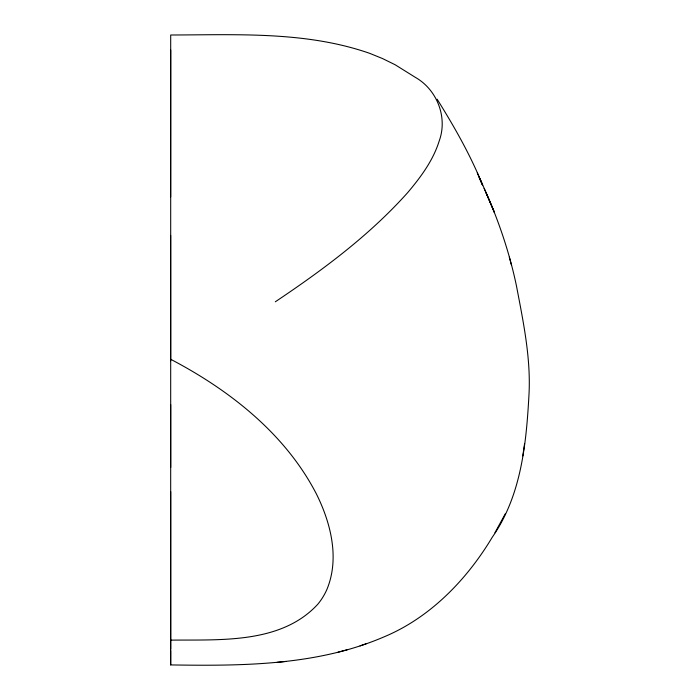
<?xml version="1.0" encoding="UTF-8"?>
<svg xmlns="http://www.w3.org/2000/svg" width="700" height="700" viewBox="0 0 700 700"><rect width="100%" height="100%" fill="white"/><g stroke="black" fill="none" stroke-linecap="round" stroke-linejoin="round"><path stroke-width="1.05" d="M170.66 196.945L170.704 49.936M170.704 650.597L170.686 664.921C242.506 666.015 317.389 665.674 384.536 636.659C430.5 617.339 466.979 579.477 492.275 537.224C521.071 495.854 526.199 444.658 528.92 395.745C531.108 358.855 523.381 322.324 516.539 286.283C508.707 248.657 495.722 212.284 479.211 177.616L482.659 185.229L477.295 172.952M170.704 649.101L170.704 491.68M170.704 467.451L170.704 404.635M170.686 664.921L170.704 35C236.968 34.886 306.005 31.115 369.714 53.349L382.567 58.572L395.115 64.741L415.249 77.297C437.01 89.591 447.851 117.268 439.259 140.796C433.213 160.379 420.796 177.074 407.741 192.544C369.451 235.41 322.875 269.92 275.319 301.787M522.804 455.927L524.589 443.485M505.304 513.756L494.935 532.761M360.045 645.881L366.161 643.764M338.091 652.19L347.235 649.749M277.121 662.358L285.915 661.465M170.704 640.133C220.062 639.564 281.234 644.149 317.922 604.1A63.367 63.367 0 0 0 326.76 589.794C339.868 558.714 330.864 523.023 316.444 494.034C285.364 433.825 229.749 390.224 170.704 359.293M437.132 99.199C454.309 126.744 470.496 155.076 482.659 185.229M484.146 188.396L494.498 212.59L486.036 192.745M509.311 257.154L511.35 264.74M170.669 235.392L170.695 360.771"/></g></svg>
